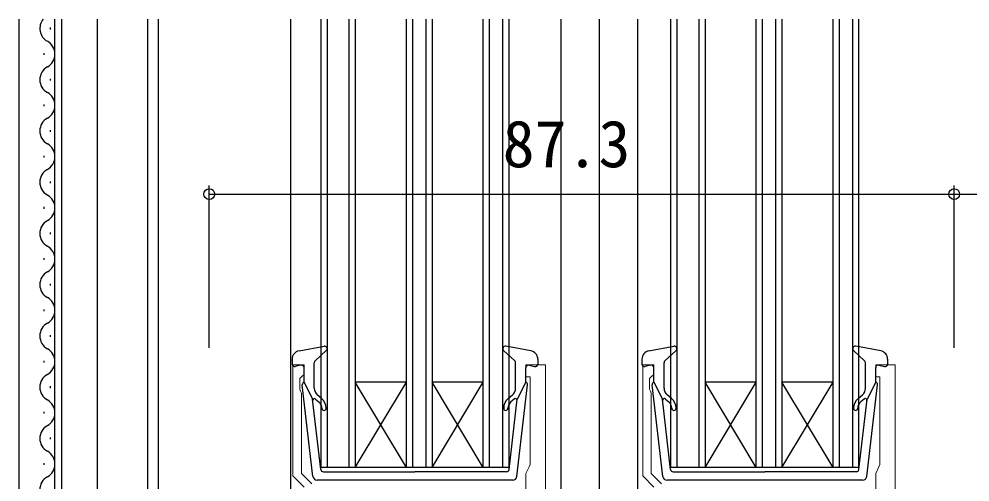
# Model space of a CAD drawing. Units: millimetres, scale not verified. Extents: x -437 to 438, y -281 to 279.
# Drawn here: x -351.8 to -240.4, y -79 to -24.8 of the extents above; entities that cross this region are included whole.
import ezdxf
from ezdxf.enums import TextEntityAlignment as Align

# ---------------------------------------------------------------- set-up
doc = ezdxf.new("R2010")
doc.units = ezdxf.units.MM
doc.header["$LTSCALE"] = 2
doc.layers.add('0-2_YKK_11', color=7, linetype='Continuous', lineweight=18)
for name, color, linetype in [('0-4_YKK_12', 2, 'Continuous'), ('0-5_YKK_13', 4, 'Continuous'), ('0-7_YKK_D', 6, 'Continuous')]:
    doc.layers.add(name, color=color, linetype=linetype)
doc.styles.add('ＭＳ ゴシック', font='')
doc.styles.get('ＭＳ ゴシック').set_extended_font_data('MS Gothic')

msp = doc.modelspace()

# ---------------------------------------------------------------- linework, layer by layer
at = {"layer": '0-2_YKK_11'}
for points in [[(-318.4, -79.603), (-319.7, -78.303), (-319.7, -65.303), (-318.4, -65.303), (-318.4, -66.403), (-318.7, -66.703), (-318.9, -66.903), (-318.9, -68.156), (-318.8, -68.379), (-318.7, -68.603), (-318.7, -78.03), (-317.5, -79.23)], [(-292.4, -66.703), (-292.4, -65.303), (-290.1, -65.303)], [(-290.1, -65.303), (-290.1, -139.303)], [(-277.4, -79.603), (-278.7, -78.303), (-278.7, -65.303), (-277.4, -65.303), (-277.4, -66.403), (-277.7, -66.703), (-277.9, -66.903), (-277.9, -68.156), (-277.8, -68.379), (-277.7, -68.603), (-277.7, -78.03), (-276.5, -79.23)], [(-251.4, -66.703), (-251.4, -65.303), (-249.1, -65.303)], [(-249.1, -65.303), (-249.1, -139.303)], [(-292.4, -82.503), (-292.4, -78.003), (-292.015, -77.215), (-291.9, -76.978), (-291.9, -66.703), (-292.4, -66.703)], [(-251.4, -82.503), (-251.4, -78.003), (-251.015, -77.215), (-250.9, -76.978), (-250.9, -66.703), (-251.4, -66.703)]]:
    msp.add_lwpolyline(points, dxfattribs=at)
at = {"layer": '0-4_YKK_12'}
for p, q in [((-351.8, -151.803), (-351.8, -24.801)), ((-347.6, -115.611), (-347.6, -24.801)), ((-346.8, -114.803), (-346.8, -24.801)), ((-342.6, -114.803), (-342.6, -24.801)), ((-336.7, -116.493), (-336.7, -24.801)), ((-335.5, -24.801), (-335.5, -109.688)), ((-320, -24.801), (-320, -138.303)), ((-316.4, -77.3), (-316.4, -24.801)), ((-315.7, -24.801), (-315.7, -77.3)), ((-313.1, -77.3), (-313.1, -24.801)), ((-312.4, -24.801), (-312.4, -77.3)), ((-306.4, -77.3), (-306.4, -24.801)), ((-305.7, -24.801), (-305.7, -77.3)), ((-304.1, -77.3), (-304.1, -24.801)), ((-303.4, -24.801), (-303.4, -77.3)), ((-296.7, -24.801), (-296.7, -77.3)), ((-295.1, -77.3), (-295.1, -24.801)), ((-288.3, -24.801), (-288.3, -91.677)), ((-283.8, -24.801), (-283.8, -138.307)), ((-279.3, -24.801), (-279.3, -138.307)), ((-275.4, -77.3), (-275.4, -24.801)), ((-274.7, -24.801), (-274.7, -77.3)), ((-272.1, -77.3), (-272.1, -24.801)), ((-271.4, -24.801), (-271.4, -77.3)), ((-265.4, -77.3), (-265.4, -24.801)), ((-264.7, -24.801), (-264.7, -77.3)), ((-263.1, -77.3), (-263.1, -24.801)), ((-262.4, -24.801), (-262.4, -77.3)), ((-255.7, -24.801), (-255.7, -77.3)), ((-254.1, -77.3), (-254.1, -24.801)), ((-348.1, -26.007), (-348.1, -25.807)), ((-348.86, -29.007), (-348.86, -28.807)), ((-348.1, -32.007), (-348.1, -31.807)), ((-348.86, -35.007), (-348.86, -34.807)), ((-348.1, -38.007), (-348.1, -37.807)), ((-348.86, -41.007), (-348.86, -40.807)), ((-348.1, -44.007), (-348.1, -43.807)), ((-348.86, -47.007), (-348.86, -46.807)), ((-348.1, -50.007), (-348.1, -49.807)), ((-348.86, -53.007), (-348.86, -52.807)), ((-348.1, -56.007), (-348.1, -55.807)), ((-348.86, -59.007), (-348.86, -58.807)), ((-348.1, -62.007), (-348.1, -61.807)), ((-348.86, -65.007), (-348.86, -64.807)), ((-348.1, -68.007), (-348.1, -67.807)), ((-306.4, -67.3), (-312.4, -67.3)), ((-306.4, -77.3), (-312.4, -67.3)), ((-312.4, -77.3), (-306.4, -67.3)), ((-297.4, -67.3), (-303.4, -67.3)), ((-297.4, -77.3), (-303.4, -67.3)), ((-303.4, -77.3), (-297.4, -67.3)), ((-265.4, -67.3), (-271.4, -67.3)), ((-265.4, -77.3), (-271.4, -67.3)), ((-271.4, -77.3), (-265.4, -67.3)), ((-256.4, -67.3), (-262.4, -67.3)), ((-256.4, -77.3), (-262.4, -67.3)), ((-262.4, -77.3), (-256.4, -67.3)), ((-348.86, -71.007), (-348.86, -70.807)), ((-348.1, -74.007), (-348.1, -73.807)), ((-348.86, -77.007), (-348.86, -76.807)), ((-313.4, -77.3), (-316.4, -77.3)), ((-297.4, -77.3), (-313.4, -77.3)), ((-272.4, -77.3), (-275.4, -77.3)), ((-256.4, -77.3), (-272.4, -77.3))]:
    msp.add_line(p, q, dxfattribs=at)
for points in [[(-294.4, -24.801), (-294.4, -77.3), (-297.4, -77.3), (-297.4, -24.801)], [(-253.4, -24.801), (-253.4, -77.3), (-256.4, -77.3), (-256.4, -24.801)]]:
    msp.add_lwpolyline(points, dxfattribs=at)
for centre, start, end in [((-347.642, -25.907), 139.94061, 240.79746), ((-349.318, -28.907), 299.20255, 60.79746), ((-347.642, -31.907), 119.20255, 240.79746), ((-349.318, -34.907), 299.20255, 60.79746), ((-347.642, -37.907), 119.20255, 240.79746), ((-349.318, -40.907), 299.20255, 60.79746), ((-347.642, -43.907), 119.20255, 240.79746), ((-349.318, -46.907), 299.20255, 60.79746), ((-347.642, -49.907), 119.20255, 240.79746), ((-349.318, -52.907), 299.20255, 60.79746), ((-347.642, -55.907), 119.20255, 240.79746), ((-349.318, -58.907), 299.20255, 60.79746), ((-347.642, -61.907), 119.20255, 240.79746), ((-349.318, -64.907), 299.20255, 60.79746), ((-347.642, -67.907), 119.20255, 240.79746), ((-349.318, -70.907), 299.20255, 60.79746), ((-347.642, -73.907), 119.20255, 240.79746), ((-349.318, -76.907), 299.20255, 60.79746), ((-347.642, -79.907), 119.20255, 240.79746)]:
    msp.add_arc(centre, 1.718, start, end, dxfattribs=at)
at = {"layer": '0-5_YKK_13'}
for p, q in [((-318.982, -63.654), (-316.055, -63.111)), ((-291.818, -63.654), (-294.745, -63.111)), ((-277.982, -63.654), (-275.055, -63.111)), ((-250.818, -63.654), (-253.745, -63.111)), ((-319.8, -64.638), (-319.8, -65.206)), ((-317.102, -64.817), (-315.798, -63.628)), ((-293.698, -64.817), (-295.002, -63.628)), ((-291, -64.638), (-291, -65.206)), ((-278.8, -64.638), (-278.8, -65.206)), ((-276.102, -64.817), (-274.798, -63.628)), ((-252.698, -64.817), (-254.002, -63.628)), ((-250, -64.638), (-250, -65.206)), ((-318.781, -65.317), (-319.42, -65.495)), ((-318.4, -67.306), (-318.4, -65.606)), ((-317.2, -68.04), (-317.2, -65.039)), ((-293.6, -68.04), (-293.6, -65.039)), ((-292.4, -67.306), (-292.4, -65.606)), ((-292.02, -65.317), (-291.381, -65.495)), ((-277.781, -65.317), (-278.42, -65.495)), ((-277.4, -67.306), (-277.4, -65.606)), ((-276.2, -68.04), (-276.2, -65.039)), ((-252.6, -68.04), (-252.6, -65.039)), ((-251.4, -67.306), (-251.4, -65.606)), ((-251.02, -65.317), (-250.381, -65.495)), ((-317.351, -78.364), (-318.598, -67.624)), ((-318.4, -67.306), (-317.387, -69.306)), ((-293.449, -78.364), (-292.202, -67.624)), ((-292.4, -67.306), (-293.413, -69.306)), ((-276.351, -78.364), (-277.598, -67.624)), ((-277.4, -67.306), (-276.387, -69.306)), ((-252.449, -78.364), (-251.202, -67.624)), ((-251.4, -67.306), (-252.413, -69.306)), ((-316.336, -69.231), (-316.843, -68.806)), ((-294.464, -69.231), (-293.957, -68.806)), ((-275.336, -69.231), (-275.843, -68.806)), ((-253.464, -69.231), (-252.957, -68.806)), ((-316.431, -77.541), (-317.387, -69.306)), ((-317.041, -69.293), (-316.657, -69.614)), ((-294.369, -77.541), (-293.413, -69.306)), ((-293.76, -69.293), (-294.143, -69.614)), ((-275.431, -77.541), (-276.387, -69.306)), ((-276.041, -69.293), (-275.657, -69.614)), ((-253.369, -77.541), (-252.413, -69.306)), ((-252.76, -69.293), (-253.143, -69.614)), ((-316.133, -77.806), (-305.4, -77.806)), ((-294.667, -77.806), (-305.4, -77.806)), ((-275.133, -77.806), (-264.4, -77.806)), ((-253.667, -77.806), (-264.4, -77.806)), ((-293.945, -78.806), (-316.855, -78.806)), ((-252.945, -78.806), (-275.855, -78.806))]:
    msp.add_line(p, q, dxfattribs=at)
for centre, radius, start, end in [((-316, -63.406), 0.3, 312.35531, 100.51214), ((-294.8, -63.406), 0.3, 79.48786, 227.64469), ((-275, -63.406), 0.3, 312.35531, 100.51214), ((-253.8, -63.406), 0.3, 79.48786, 227.64469), ((-318.8, -64.638), 1, 100.51214, 180), ((-292, -64.638), 1, 0, 79.48786), ((-277.8, -64.638), 1, 100.51214, 180), ((-251, -64.638), 1, 0, 79.48786), ((-319.5, -65.206), 0.3, 180, 285.56536), ((-318.7, -65.606), 0.3, 0, 105.56536), ((-316.9, -65.039), 0.3, 132.35531, 180), ((-293.9, -65.039), 0.3, 0, 47.64469), ((-292.1, -65.606), 0.3, 74.43464, 180), ((-291.3, -65.206), 0.3, 254.43464, 0), ((-278.5, -65.206), 0.3, 180, 285.56536), ((-277.7, -65.606), 0.3, 0, 105.56536), ((-275.9, -65.039), 0.3, 132.35531, 180), ((-252.9, -65.039), 0.3, 0, 47.64469), ((-251.1, -65.606), 0.3, 74.43464, 180), ((-250.3, -65.206), 0.3, 254.43464, 0), ((-318.3, -67.589), 0.3, 109.47122, 186.62089), ((-292.5, -67.589), 0.3, 353.37911, 70.52878), ((-277.3, -67.589), 0.3, 109.47122, 186.62089), ((-251.5, -67.589), 0.3, 353.37911, 70.52878), ((-316.2, -68.04), 1, 180, 229.99999), ((-294.6, -68.04), 1, 310.00001, 0), ((-275.2, -68.04), 1, 180, 229.99999), ((-253.6, -68.04), 1, 310.00001, 0), ((-317.169, -69.446), 0.2, 49.99999, 186.62089), ((-317.3, -70.38), 1, 0, 49.99999), ((-317.3, -70.38), 1.5, 0, 49.99999), ((-293.5, -70.38), 1.5, 130.00001, 180), ((-293.5, -70.38), 1, 130.00001, 180), ((-293.631, -69.446), 0.2, 353.37911, 130.00001), ((-276.169, -69.446), 0.2, 49.99999, 186.62089), ((-276.3, -70.38), 1, 0, 49.99999), ((-276.3, -70.38), 1.5, 0, 49.99999), ((-252.5, -70.38), 1.5, 130.00001, 180), ((-252.5, -70.38), 1, 130.00001, 180), ((-252.631, -69.446), 0.2, 353.37911, 130.00001), ((-316.05, -70.38), 0.25, 180, 0), ((-294.75, -70.38), 0.25, 180, 0), ((-275.05, -70.38), 0.25, 180, 0), ((-253.75, -70.38), 0.25, 180, 0), ((-316.133, -77.506), 0.3, 186.62089, 270), ((-294.667, -77.506), 0.3, 270, 353.37911), ((-275.133, -77.506), 0.3, 186.62089, 270), ((-253.667, -77.506), 0.3, 270, 353.37911), ((-316.855, -78.306), 0.5, 186.62089, 270), ((-293.945, -78.306), 0.5, 270, 353.37911), ((-275.855, -78.306), 0.5, 186.62089, 270), ((-252.945, -78.306), 0.5, 270, 353.37911)]:
    msp.add_arc(centre, radius, start, end, dxfattribs=at)
at = {"layer": '0-7_YKK_D'}
for p, q in [((-329.5, -63.303), (-329.5, -44.303)), ((-242.2, -63.303), (-242.2, -44.303)), ((-329.5, -45.303), (-242.2, -45.303)), ((-242.2, -45.303), (-209.2, -45.303))]:
    msp.add_line(p, q, dxfattribs=at)
for centre in [(-329.5, -45.303), (-242.2, -45.303), (-242.2, -45.303)]:
    msp.add_circle(centre, 0.637, dxfattribs=at)

# ---------------------------------------------------------------- texts
at = {"layer": '0-7_YKK_D', "style": 'ＭＳ ゴシック'}
msp.add_text('87.3', height=5.499, dxfattribs=at).set_placement((-295.118, -43.803), align=Align.BOTTOM_LEFT)

doc.saveas('drawing.dxf')
